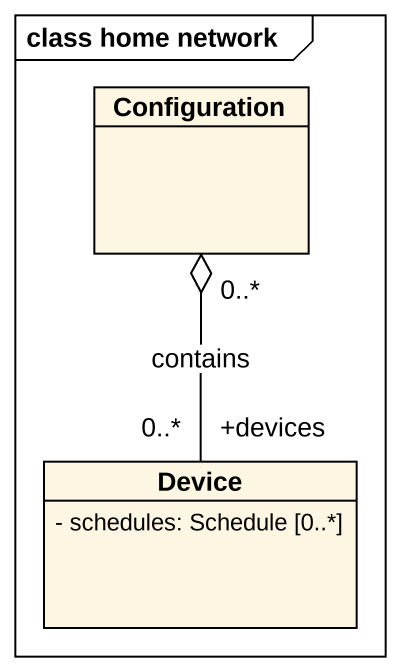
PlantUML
@startuml
mainframe class home network
hide circle
hide empty members
skinparam classAttributeIconSize 0
class Configuration
class Device {
  - schedules: Schedule [0..*]
}
Device "+devices\n0..*" -up-o "0..*" Configuration : contains
@enduml
